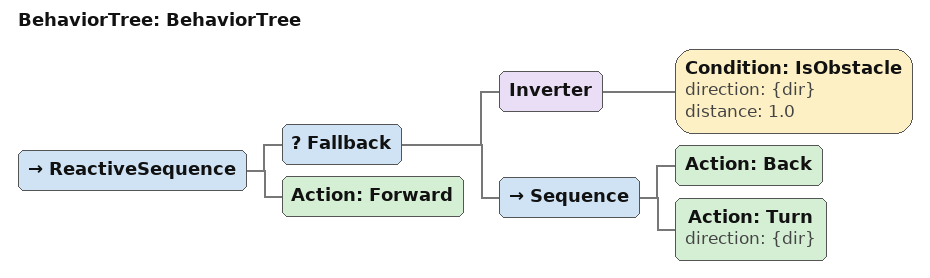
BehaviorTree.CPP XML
<?xml version="1.0"?>
<root main_tree_to_execute="BehaviorTree">
    <BehaviorTree ID="BehaviorTree">
        <ReactiveSequence>
            <Fallback>
                <Inverter>
                    <Condition ID="IsObstacle" direction="{dir}" distance="1.0"/>
                </Inverter>
                <Sequence>
                    <Action ID="Back"/>
                    <Action ID="Turn" direction="{dir}"/>
                </Sequence>
            </Fallback>
            <Action ID="Forward"/>
        </ReactiveSequence>
    </BehaviorTree>
</root>
